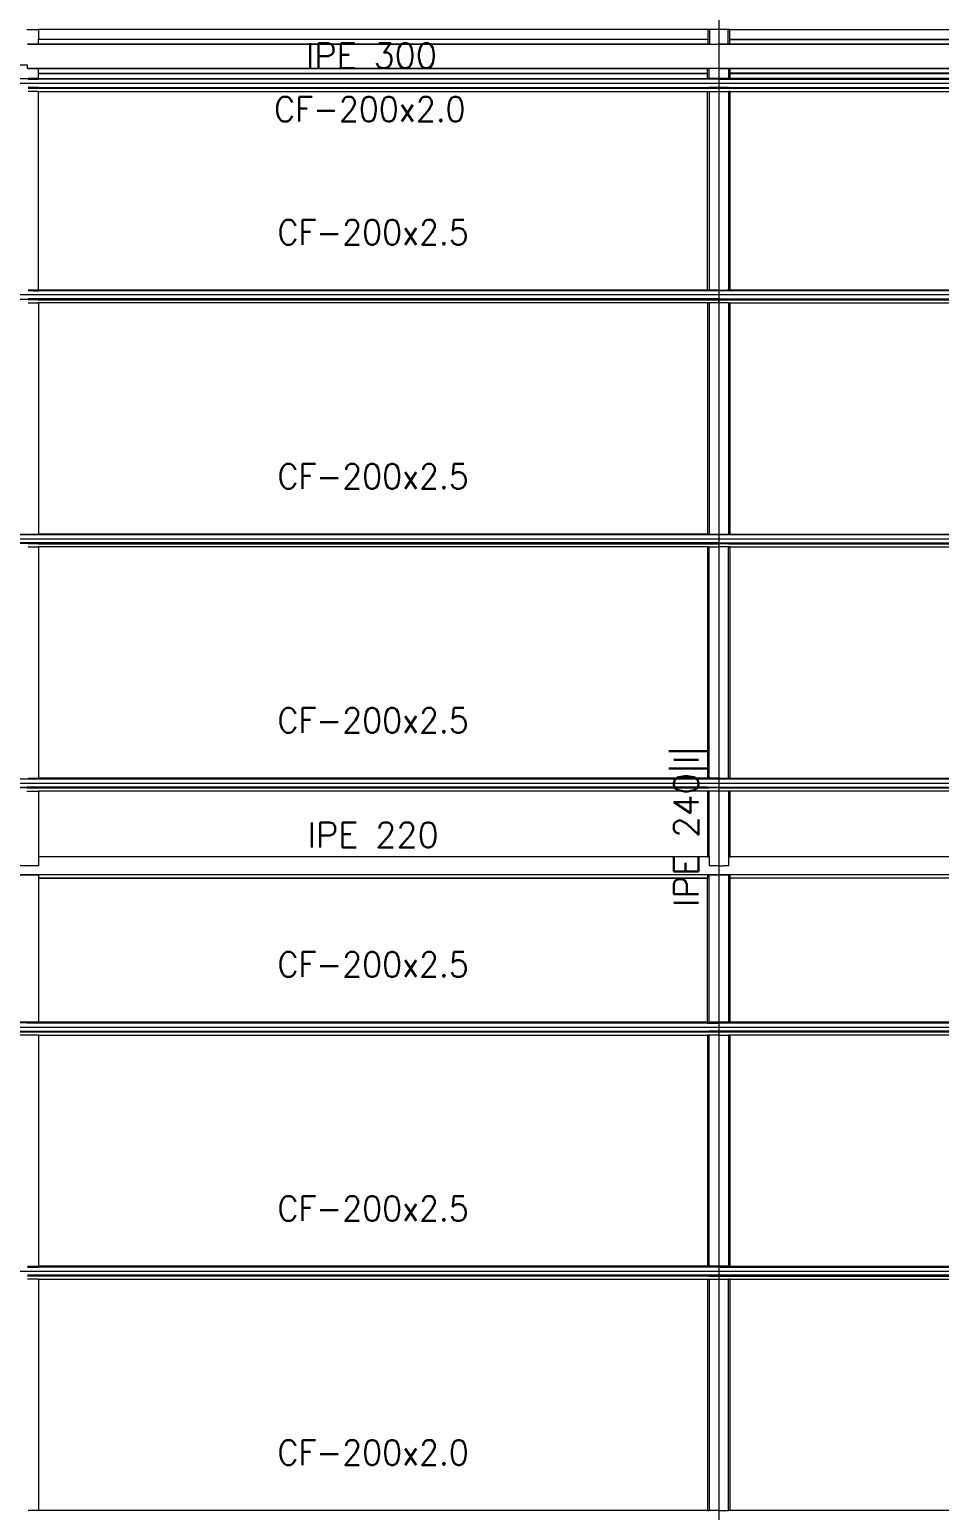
# Model space of a CAD drawing. Header units: inches. Extents: x 72863 to 72995, y 49095 to 49225.
# Drawn here: x 72889.04 to 72894.64, y 49168.61 to 49177.71 of the extents above; entities that cross this region are included whole.
import ezdxf
from ezdxf.enums import TextEntityAlignment as Align

# ---------------------------------------------------------------- set-up
doc = ezdxf.new("R2010")
doc.units = ezdxf.units.IN
for name, color, linetype, lineweight in [('BARRAS_DE_ACERO', 7, 'Continuous', 9), ('ejes', 251, 'Continuous', 9), ('REFERENCIA_DE_LAS_BARRAS', 2, 'Continuous', 9)]:
    doc.layers.add(name, color=color, linetype=linetype, lineweight=lineweight)
doc.styles.add('CYPETXT', font='romans__.ttf', dxfattribs={"height": 0.2})

msp = doc.modelspace()

# ---------------------------------------------------------------- linework, layer by layer
at = {"layer": 'BARRAS_DE_ACERO'}
for p, q in [((72889.0265, 49177.7105), (72889.0973, 49177.7105)), ((72893.2148, 49177.6514), (72893.2148, 49177.7105)), ((72893.2768, 49177.7105), (72893.2248, 49177.7105)), ((72893.3348, 49177.7105), (72893.2768, 49177.7105)), ((72893.3348, 49177.7105), (72893.335, 49177.7105)), ((72893.3348, 49177.7105), (72893.3348, 49177.6223)), ((72893.3448, 49177.7105), (72893.335, 49177.7105)), ((72893.3448, 49177.7105), (72893.3448, 49177.6514)), ((72889.0298, 49177.6212), (72897.5298, 49177.6212)), ((72889.0298, 49177.6212), (72889.0973, 49177.6212)), ((72889.0973, 49177.622), (72889.0304, 49177.622)), ((72889.0973, 49177.6503), (72889.0973, 49177.6514)), ((72889.0973, 49177.6514), (72893.2148, 49177.6514)), ((72893.2148, 49177.6503), (72889.0973, 49177.6503)), ((72889.0973, 49177.6223), (72889.0973, 49177.6503)), ((72893.2148, 49177.6514), (72893.2148, 49177.6503)), ((72893.2148, 49177.6223), (72893.2248, 49177.6223)), ((72893.2248, 49177.6223), (72893.2248, 49177.622)), ((72893.2248, 49177.622), (72893.2999, 49177.622)), ((72893.3348, 49177.622), (72893.2999, 49177.622)), ((72893.3448, 49177.6223), (72893.3348, 49177.6223)), ((72893.3348, 49177.6223), (72893.3348, 49177.622)), ((72897.4748, 49177.6212), (72893.3446, 49177.6212)), ((72893.3448, 49177.6514), (72893.3448, 49177.6503)), ((72893.3448, 49177.6503), (72893.3448, 49177.6223)), ((72893.2767, 49177.472), (72889.0331, 49177.472)), ((72889.0331, 49177.4712), (72889.0973, 49177.4712)), ((72889.0973, 49177.4094), (72889.0331, 49177.4094)), ((72889.0331, 49177.4085), (72889.0973, 49177.4085)), ((72889.0973, 49177.4071), (72889.0331, 49177.4071)), ((72889.0973, 49177.4712), (72889.0973, 49177.4709)), ((72889.0973, 49177.4709), (72893.2098, 49177.4709)), ((72889.0973, 49177.4429), (72889.0973, 49177.4709)), ((72889.0973, 49177.4085), (72893.2098, 49177.4085)), ((72893.2098, 49177.4071), (72889.0973, 49177.4071)), ((72893.2098, 49177.4709), (72893.2198, 49177.4709)), ((72893.2098, 49177.4429), (72893.2098, 49177.4418)), ((72893.2198, 49177.4094), (72893.2098, 49177.4094)), ((72893.2198, 49177.4085), (72893.2098, 49177.4085)), ((72893.2198, 49177.4071), (72893.2098, 49177.4071)), ((72893.2198, 49177.4094), (72893.2198, 49177.4709)), ((72893.2198, 49177.4094), (72893.2829, 49177.4094)), ((72893.2198, 49177.4093), (72893.2198, 49177.4093)), ((72893.2829, 49177.4093), (72893.2198, 49177.4093)), ((72893.2198, 49177.4085), (72893.2829, 49177.4085)), ((72893.2198, 49177.4085), (72893.2198, 49177.4085)), ((72893.2198, 49177.4071), (72893.2198, 49177.4071)), ((72893.2198, 49177.4071), (72893.2829, 49177.4071)), ((72893.2829, 49177.472), (72893.2767, 49177.472)), ((72893.2829, 49177.4712), (72893.2769, 49177.4712)), ((72893.2829, 49177.472), (72893.2829, 49177.472)), ((72893.2829, 49177.472), (72897.4834, 49177.472)), ((72893.2829, 49177.4712), (72893.2829, 49177.4712)), ((72893.3398, 49177.4094), (72893.2829, 49177.4094)), ((72893.3398, 49177.4093), (72893.2829, 49177.4093)), ((72893.3398, 49177.4085), (72893.2829, 49177.4085)), ((72893.3398, 49177.4071), (72893.2829, 49177.4071)), ((72893.3398, 49177.4709), (72893.3498, 49177.4709)), ((72893.3398, 49177.4093), (72893.3498, 49177.4093)), ((72893.3398, 49177.4085), (72893.3498, 49177.4085)), ((72893.3498, 49177.4709), (72897.3719, 49177.4709)), ((72893.3498, 49177.4429), (72893.3498, 49177.4709)), ((72897.4833, 49177.4429), (72893.3498, 49177.4429)), ((72893.3498, 49177.4418), (72897.4833, 49177.4418)), ((72897.4833, 49177.4093), (72893.3498, 49177.4093)), ((72893.3498, 49177.4085), (72897.4833, 49177.4085)), ((72889.0331, 49177.4054), (72889.0973, 49177.4054)), ((72889.0973, 49177.3547), (72889.0331, 49177.3547)), ((72889.0973, 49177.3529), (72889.0331, 49177.3529)), ((72889.0331, 49177.3514), (72889.0973, 49177.3514)), ((72889.0331, 49177.3503), (72889.0605, 49177.3503)), ((72889.0338, 49177.3498), (72889.0437, 49177.3498)), ((72889.0973, 49177.3498), (72889.0437, 49177.3498)), ((72889.0605, 49177.3503), (72889.0973, 49177.3503)), ((72893.2098, 49177.4054), (72889.0973, 49177.4054)), ((72889.0973, 49177.3547), (72893.2098, 49177.3547)), ((72893.2098, 49177.3529), (72889.0973, 49177.3529)), ((72889.0973, 49177.3514), (72893.2198, 49177.3514)), ((72889.0973, 49177.3503), (72893.2198, 49177.3503)), ((72889.0973, 49177.3498), (72893.2198, 49177.3498)), ((72889.0973, 49177.3306), (72893.2098, 49177.3306)), ((72893.2198, 49177.4054), (72893.2098, 49177.4054)), ((72893.2098, 49177.3547), (72893.2198, 49177.3547)), ((72893.2098, 49177.3529), (72893.2198, 49177.3529)), ((72893.2098, 49177.3306), (72893.2198, 49177.3306)), ((72893.2829, 49177.4054), (72893.2198, 49177.4054)), ((72893.2198, 49177.4054), (72893.2198, 49177.4054)), ((72893.2829, 49177.3547), (72893.2198, 49177.3547)), ((72893.2198, 49177.3529), (72893.2829, 49177.3529)), ((72893.2198, 49177.3514), (72893.2829, 49177.3514)), ((72893.2829, 49177.3503), (72893.2198, 49177.3503)), ((72893.2198, 49177.3498), (72893.2837, 49177.3498)), ((72893.2198, 49177.3306), (72893.2829, 49177.3306)), ((72893.2198, 49177.3306), (72893.2198, 49176.1094)), ((72893.2829, 49177.4054), (72893.3379, 49177.4054)), ((72893.3398, 49177.3547), (72893.2829, 49177.3547)), ((72893.3398, 49177.3529), (72893.2829, 49177.3529)), ((72893.2829, 49177.3514), (72897.4833, 49177.3514)), ((72893.2829, 49177.3503), (72893.3382, 49177.3503)), ((72893.2829, 49177.3306), (72893.3398, 49177.3306)), ((72893.2837, 49177.3498), (72897.4942, 49177.3498)), ((72893.3398, 49177.4054), (72893.3379, 49177.4054)), ((72897.4939, 49177.3503), (72893.3382, 49177.3503)), ((72893.3398, 49177.3547), (72893.3498, 49177.3547)), ((72893.3398, 49177.3529), (72893.3498, 49177.3529)), ((72893.3398, 49177.3306), (72893.3398, 49176.1094)), ((72893.3498, 49177.3547), (72897.4833, 49177.3547)), ((72893.3498, 49177.3529), (72897.4833, 49177.3529)), ((72893.3498, 49177.3306), (72897.4833, 49177.3306)), ((72889.0844, 49176.0515), (72884.8272, 49176.0515)), ((72889.0973, 49176.1094), (72889.0331, 49176.1094)), ((72889.0331, 49176.1083), (72889.0973, 49176.1083)), ((72889.0331, 49176.1068), (72889.0686, 49176.1068)), ((72889.0674, 49176.1049), (72889.0331, 49176.1049)), ((72889.0749, 49176.0503), (72889.0331, 49176.0503)), ((72889.0749, 49176.0497), (72889.0331, 49176.0497)), ((72889.0674, 49176.1049), (72889.0674, 49176.1049)), ((72889.0674, 49176.1049), (72889.0973, 49176.1049)), ((72889.0749, 49176.0503), (72889.0752, 49176.0503)), ((72889.0947, 49176.0497), (72889.0749, 49176.0497)), ((72893.2795, 49176.0515), (72889.0844, 49176.0515)), ((72889.0947, 49176.0497), (72889.0952, 49176.0497)), ((72889.0952, 49176.0497), (72889.0973, 49176.0497)), ((72893.2198, 49176.1083), (72889.0973, 49176.1083)), ((72893.2798, 49176.1049), (72889.0973, 49176.1049)), ((72889.0973, 49176.0503), (72893.2794, 49176.0503)), ((72893.1127, 49176.0497), (72889.0973, 49176.0497)), ((72893.1127, 49176.0497), (72893.1151, 49176.0497)), ((72893.2198, 49176.1094), (72893.2098, 49176.1094)), ((72893.2798, 49176.1094), (72893.2198, 49176.1094)), ((72893.2798, 49176.1083), (72893.2198, 49176.1083)), ((72893.2198, 49176.0497), (72893.2798, 49176.0497)), ((72893.2798, 49176.0503), (72893.2794, 49176.0503)), ((72893.2798, 49176.0515), (72893.2795, 49176.0515)), ((72893.2798, 49176.1094), (72893.2798, 49176.1094)), ((72893.2798, 49176.1093), (72893.2798, 49176.1094)), ((72893.2798, 49176.1094), (72893.2829, 49176.1094)), ((72893.2798, 49176.1093), (72893.2798, 49176.1092)), ((72893.2798, 49176.1092), (72893.2798, 49176.1085)), ((72893.2798, 49176.1085), (72893.2798, 49176.1083)), ((72893.2798, 49176.1085), (72893.2829, 49176.1085)), ((72893.2798, 49176.1083), (72893.2798, 49176.1071)), ((72893.2798, 49176.1071), (72893.2798, 49176.1068)), ((72893.2798, 49176.1071), (72893.2829, 49176.1071)), ((72893.2798, 49176.1068), (72893.2798, 49176.1054)), ((72893.2798, 49176.0547), (72893.2829, 49176.0547)), ((72893.2798, 49176.0532), (72893.2798, 49176.0529)), ((72893.2798, 49176.0515), (72893.2798, 49176.052)), ((72893.2798, 49176.0515), (72893.2798, 49176.0514)), ((72893.2798, 49176.0514), (72893.2808, 49176.0514)), ((72893.2798, 49176.0503), (72893.2798, 49176.0514)), ((72893.2798, 49176.0498), (72893.2798, 49176.0503)), ((72893.2798, 49176.0498), (72893.2798, 49176.0497)), ((72893.2829, 49176.0498), (72893.2798, 49176.0498)), ((72893.2798, 49176.0348), (72893.2798, 49176.0497)), ((72893.2829, 49176.0514), (72893.2808, 49176.0514)), ((72893.2811, 49176.0503), (72893.2829, 49176.0503)), ((72893.2829, 49176.1094), (72893.3398, 49176.1094)), ((72893.2829, 49176.1085), (72897.4933, 49176.1085)), ((72893.2829, 49176.1071), (72897.5763, 49176.1071)), ((72897.5763, 49176.1054), (72893.2829, 49176.1054)), ((72897.4833, 49176.0547), (72893.2829, 49176.0547)), ((72893.2829, 49176.0514), (72897.5321, 49176.0514)), ((72893.2829, 49176.0503), (72897.4933, 49176.0503)), ((72893.2829, 49176.0498), (72893.2879, 49176.0498)), ((72893.2879, 49176.0498), (72897.4833, 49176.0498)), ((72897.4833, 49176.1093), (72893.33, 49176.1093)), ((72893.3398, 49176.1094), (72893.3498, 49176.1094)), ((72893.3498, 49176.1094), (72897.4833, 49176.1094)), ((72889.0331, 49176.0306), (72889.0973, 49176.0306)), ((72893.2198, 49176.0306), (72893.2098, 49176.0306)), ((72893.2198, 49176.0306), (72893.2198, 49174.6094)), ((72893.2767, 49176.0306), (72893.2198, 49176.0306)), ((72893.2767, 49176.0306), (72893.2798, 49176.0306)), ((72893.2829, 49176.0306), (72893.2798, 49176.0306)), ((72893.3398, 49176.0306), (72893.2829, 49176.0306)), ((72893.3398, 49176.0306), (72893.3498, 49176.0306)), ((72893.3398, 49176.0306), (72893.3398, 49174.6094)), ((72893.3498, 49174.6094), (72893.3498, 49176.0306)), ((72893.3498, 49176.0306), (72897.4833, 49176.0306)), ((72889.0812, 49174.6083), (72884.7831, 49174.6083)), ((72889.0973, 49174.6068), (72884.8473, 49174.6068)), ((72889.0973, 49174.6049), (72884.8473, 49174.6049)), ((72888.9623, 49174.6092), (72893.2829, 49174.6092)), ((72889.0812, 49174.6083), (72889.0863, 49174.6083)), ((72889.0973, 49174.6083), (72889.0863, 49174.6083)), ((72893.2098, 49174.6094), (72889.0973, 49174.6094)), ((72889.0973, 49174.6083), (72893.3398, 49174.6083)), ((72889.0973, 49174.6068), (72893.3498, 49174.6068)), ((72893.3498, 49174.6049), (72889.0973, 49174.6049)), ((72893.2198, 49174.6094), (72893.2829, 49174.6094)), ((72893.2829, 49174.6094), (72893.3398, 49174.6094)), ((72893.2829, 49174.6092), (72893.3299, 49174.6092)), ((72893.3299, 49174.6092), (72897.4833, 49174.6092)), ((72893.3398, 49174.6094), (72893.3498, 49174.6094)), ((72893.3398, 49174.6083), (72897.4833, 49174.6083)), ((72897.4833, 49174.6068), (72893.3498, 49174.6068)), ((72897.4833, 49174.6049), (72893.3498, 49174.6049)), ((72893.2767, 49174.5552), (72884.7798, 49174.5552)), ((72884.7798, 49174.5532), (72889.0973, 49174.5532)), ((72889.0971, 49174.5515), (72889.0265, 49174.5515)), ((72889.0973, 49174.5503), (72889.0331, 49174.5503)), ((72889.0973, 49174.5497), (72889.0331, 49174.5497)), ((72889.0331, 49174.5306), (72889.0973, 49174.5306)), ((72889.0971, 49174.5515), (72893.2098, 49174.5515)), ((72889.0973, 49174.5532), (72893.2098, 49174.5532)), ((72889.0973, 49174.5503), (72893.2098, 49174.5503)), ((72889.0973, 49174.5497), (72893.2098, 49174.5497)), ((72893.2767, 49174.5532), (72893.2098, 49174.5532)), ((72893.2098, 49174.5515), (72893.2198, 49174.5515)), ((72893.2198, 49174.5503), (72893.2098, 49174.5503)), ((72893.2098, 49174.5497), (72893.2198, 49174.5497)), ((72893.2098, 49174.5306), (72893.2198, 49174.5306)), ((72893.2767, 49174.5515), (72893.2198, 49174.5515)), ((72893.2767, 49174.5503), (72893.2198, 49174.5503)), ((72893.2198, 49174.5497), (72893.2767, 49174.5497)), ((72893.2767, 49174.5552), (72897.4833, 49174.5552)), ((72893.2767, 49174.5532), (72893.2829, 49174.5532)), ((72893.2767, 49174.5515), (72893.2829, 49174.5515)), ((72893.2767, 49174.5503), (72893.2829, 49174.5503)), ((72893.2798, 49174.5497), (72893.2767, 49174.5497)), ((72893.2767, 49174.5306), (72893.2829, 49174.5306)), ((72893.2829, 49174.5497), (72893.2798, 49174.5497)), ((72893.2829, 49174.5532), (72897.4833, 49174.5532)), ((72893.2829, 49174.5515), (72897.4833, 49174.5515)), ((72893.2968, 49174.5503), (72893.2829, 49174.5503)), ((72893.3498, 49174.5497), (72893.2829, 49174.5497)), ((72893.3398, 49174.5503), (72893.2968, 49174.5503)), ((72893.3398, 49174.5503), (72897.4833, 49174.5503)), ((72893.3498, 49174.5497), (72897.4833, 49174.5497)), ((72893.3498, 49174.5306), (72897.4833, 49174.5306)), ((72893.2098, 49173.0515), (72888.9623, 49173.0515)), ((72893.2098, 49173.0497), (72888.9623, 49173.0497)), ((72889.0331, 49173.1094), (72889.0973, 49173.1094)), ((72889.0331, 49173.1092), (72889.0973, 49173.1092)), ((72889.0331, 49173.1068), (72889.0973, 49173.1068)), ((72889.0386, 49173.1083), (72889.0973, 49173.1083)), ((72893.2098, 49173.1094), (72889.0973, 49173.1094)), ((72889.0973, 49173.1092), (72893.2756, 49173.1092)), ((72893.2705, 49173.1083), (72889.0973, 49173.1083)), ((72893.2767, 49173.1068), (72889.0973, 49173.1068)), ((72889.0973, 49173.1049), (72893.2829, 49173.1049)), ((72893.2098, 49173.0552), (72893.2829, 49173.0552)), ((72893.2198, 49173.0515), (72893.2098, 49173.0515)), ((72893.2767, 49173.1094), (72893.2198, 49173.1094)), ((72893.2198, 49173.0515), (72893.2829, 49173.0515)), ((72893.2829, 49173.0503), (72893.2198, 49173.0503)), ((72893.2798, 49173.0497), (72893.2198, 49173.0497)), ((72893.2774, 49173.1083), (72893.2705, 49173.1083)), ((72893.2756, 49173.1092), (72893.2767, 49173.1092)), ((72893.2767, 49173.1092), (72893.2768, 49173.1092)), ((72893.2767, 49173.1068), (72893.2829, 49173.1068)), ((72893.2778, 49173.1092), (72893.2768, 49173.1092)), ((72893.2774, 49173.1083), (72893.3498, 49173.1083)), ((72893.2778, 49173.1092), (72897.4833, 49173.1092)), ((72893.2829, 49173.0497), (72893.2798, 49173.0497)), ((72893.3398, 49173.1068), (72893.2829, 49173.1068)), ((72893.2829, 49173.0552), (72897.5298, 49173.0552)), ((72896.9937, 49173.0532), (72893.2829, 49173.0532)), ((72897.5005, 49173.0515), (72893.2829, 49173.0515)), ((72893.2829, 49173.0503), (72893.3397, 49173.0503)), ((72893.2829, 49173.0497), (72893.3379, 49173.0497)), ((72897.5298, 49173.0497), (72893.3379, 49173.0497)), ((72893.3498, 49173.1094), (72893.3398, 49173.1094)), ((72893.3498, 49173.1083), (72897.5298, 49173.1083)), ((72889.0265, 49173.0306), (72889.0973, 49173.0306)), ((72893.2098, 49173.0306), (72893.2098, 49172.6261)), ((72893.2767, 49173.0306), (72893.2198, 49173.0306)), ((72893.2767, 49173.0306), (72893.2829, 49173.0306)), ((72893.3398, 49173.0306), (72893.2829, 49173.0306)), ((72897.4833, 49173.0306), (72893.3498, 49173.0306)), ((72893.2098, 49172.6261), (72893.2198, 49172.6261)), ((72893.2198, 49172.6261), (72893.2198, 49172.5714)), ((72893.3398, 49172.6261), (72893.3498, 49172.6261)), ((72897.4833, 49172.6261), (72893.3498, 49172.6261)), ((72884.8473, 49172.5167), (72893.2198, 49172.5167)), ((72889.0973, 49172.5714), (72888.9623, 49172.5714)), ((72888.9623, 49172.5161), (72889.0973, 49172.5161)), ((72889.0973, 49172.5161), (72889.0973, 49172.5158)), ((72889.0973, 49172.4946), (72889.0973, 49171.6094)), ((72893.2098, 49171.6094), (72893.2098, 49172.4946)), ((72893.2829, 49172.5714), (72893.2198, 49172.5714)), ((72893.2198, 49172.5167), (72893.2829, 49172.5167)), ((72893.2198, 49172.5161), (72893.2198, 49172.5158)), ((72893.2198, 49172.5161), (72893.2829, 49172.5161)), ((72893.2829, 49172.5714), (72893.3082, 49172.5714)), ((72893.2829, 49172.5167), (72901.7798, 49172.5167)), ((72893.2829, 49172.5161), (72893.3398, 49172.5161)), ((72893.3398, 49172.5714), (72893.3082, 49172.5714)), ((72893.3398, 49172.5161), (72893.3398, 49172.5158)), ((72893.3398, 49172.5158), (72893.3498, 49172.5158)), ((72893.3498, 49172.4955), (72893.3498, 49172.5158)), ((72897.4833, 49172.5158), (72893.3498, 49172.5158)), ((72897.4833, 49172.4955), (72893.3498, 49172.4955)), ((72897.4833, 49172.4946), (72893.3498, 49172.4946)), ((72884.7123, 49171.6083), (72893.2098, 49171.6083)), ((72893.2098, 49171.6092), (72888.9623, 49171.6092)), ((72889.0973, 49171.6068), (72889.0265, 49171.6068)), ((72893.2098, 49171.6049), (72889.0265, 49171.6049)), ((72889.0973, 49171.6068), (72893.2098, 49171.6068)), ((72893.2098, 49171.6094), (72893.2198, 49171.6094)), ((72893.2098, 49171.6092), (72893.2198, 49171.6092)), ((72893.2098, 49171.6083), (72893.2198, 49171.6083)), ((72893.2098, 49171.6068), (72893.2198, 49171.6068)), ((72893.2098, 49171.6049), (72893.2198, 49171.6049)), ((72893.2829, 49171.6092), (72893.2198, 49171.6092)), ((72893.2756, 49171.6083), (72893.2198, 49171.6083)), ((72893.2761, 49171.6068), (72893.2198, 49171.6068)), ((72893.2198, 49171.6049), (72893.2742, 49171.6049)), ((72897.5298, 49171.6049), (72893.2742, 49171.6049)), ((72893.2761, 49171.6083), (72893.2756, 49171.6083)), ((72893.3398, 49171.6068), (72893.2761, 49171.6068)), ((72893.3398, 49171.6094), (72893.2829, 49171.6094)), ((72893.5798, 49171.6092), (72893.2829, 49171.6092)), ((72897.4833, 49171.6068), (72893.3398, 49171.6068)), ((72897.4833, 49171.6094), (72893.3498, 49171.6094)), ((72893.5798, 49171.6092), (72897.5203, 49171.6092)), ((72880.5798, 49171.5503), (72889.0959, 49171.5503)), ((72884.8473, 49171.5497), (72889.0973, 49171.5497)), ((72888.9623, 49171.5552), (72893.2211, 49171.5552)), ((72889.0973, 49171.5306), (72888.9623, 49171.5306)), ((72888.9628, 49171.5532), (72889.0973, 49171.5532)), ((72889.0973, 49171.5515), (72889.0174, 49171.5515)), ((72889.0959, 49171.5503), (72889.0973, 49171.5503)), ((72896.9937, 49171.5532), (72889.0973, 49171.5532)), ((72889.0973, 49171.5515), (72893.2098, 49171.5515)), ((72889.0973, 49171.5503), (72893.2829, 49171.5503)), ((72889.0973, 49171.5497), (72893.2098, 49171.5497)), ((72889.0973, 49171.5306), (72893.2098, 49171.5306)), ((72889.0973, 49171.5306), (72889.0973, 49170.1094)), ((72893.2098, 49171.5515), (72893.2829, 49171.5515)), ((72893.2845, 49171.5497), (72893.2098, 49171.5497)), ((72893.2829, 49171.5306), (72893.2198, 49171.5306)), ((72897.5298, 49171.5552), (72893.2211, 49171.5552)), ((72893.2829, 49171.5503), (72893.285, 49171.5503)), ((72893.2829, 49171.5306), (72893.3398, 49171.5306)), ((72893.2845, 49171.5497), (72897.4933, 49171.5497)), ((72897.5246, 49171.5503), (72893.285, 49171.5503)), ((72889.0298, 49170.1094), (72889.0973, 49170.1094)), ((72893.2098, 49170.1092), (72889.0298, 49170.1092)), ((72889.0298, 49170.1083), (72893.2497, 49170.1083)), ((72889.0298, 49170.1068), (72889.0973, 49170.1068)), ((72889.0298, 49170.1049), (72889.0973, 49170.1049)), ((72893.2829, 49170.0552), (72889.0298, 49170.0552)), ((72889.0298, 49170.0532), (72893.2198, 49170.0532)), ((72893.2198, 49170.0497), (72889.0298, 49170.0497)), ((72889.0327, 49170.0515), (72893.2116, 49170.0515)), ((72893.2098, 49170.1094), (72889.0973, 49170.1094)), ((72893.2767, 49170.1049), (72889.0973, 49170.1049)), ((72893.2198, 49170.0503), (72889.0973, 49170.0503)), ((72893.2098, 49170.1092), (72893.2785, 49170.1092)), ((72893.2767, 49170.1094), (72893.2198, 49170.1094)), ((72893.2499, 49170.0532), (72893.2198, 49170.0532)), ((72893.2198, 49170.0503), (72893.2829, 49170.0503)), ((72893.2198, 49170.0497), (72893.2829, 49170.0497)), ((72893.2497, 49170.1083), (72893.2829, 49170.1083)), ((72893.2499, 49170.0532), (72893.2829, 49170.0532)), ((72893.2829, 49170.1094), (72893.2767, 49170.1094)), ((72893.3398, 49170.1094), (72893.2829, 49170.1094)), ((72893.2829, 49170.1068), (72893.3498, 49170.1068)), ((72897.5274, 49170.0552), (72893.2829, 49170.0552)), ((72897.5274, 49170.0532), (72893.2829, 49170.0532)), ((72897.5274, 49170.0515), (72893.2829, 49170.0515)), ((72893.2829, 49170.0503), (72893.3379, 49170.0503)), ((72893.2829, 49170.0497), (72893.3498, 49170.0497)), ((72893.2868, 49170.1049), (72897.5298, 49170.1049)), ((72897.5274, 49170.0503), (72893.3379, 49170.0503)), ((72893.3498, 49170.0497), (72897.5274, 49170.0497)), ((72889.0973, 49170.0306), (72889.0298, 49170.0306)), ((72889.0973, 49170.0306), (72889.0973, 49168.6094)), ((72893.2198, 49170.0306), (72893.3398, 49170.0306)), ((72893.3498, 49170.0306), (72897.4833, 49170.0306)), ((72889.0973, 49168.6094), (72889.0331, 49168.6094)), ((72893.2098, 49168.6094), (72889.0973, 49168.6094)), ((72893.2829, 49168.6094), (72893.2198, 49168.6094)), ((72893.3498, 49168.6094), (72893.3398, 49168.6094)), ((72897.4833, 49168.6094), (72893.3498, 49168.6094))]:
    msp.add_line(p, q, dxfattribs=at)
for points in [[(72893.2148, 49177.7105), (72889.0973, 49177.7105), (72889.0973, 49177.6514)], [(72893.2248, 49177.6223), (72893.2248, 49177.7105), (72893.2148, 49177.7105)], [(72893.3448, 49177.6514), (72897.4648, 49177.6514), (72897.4648, 49177.7105)], [(72893.3448, 49177.7105), (72897.4648, 49177.7105), (72897.4748, 49177.7105)], [(72889.0973, 49177.622), (72889.0973, 49177.6223), (72893.2148, 49177.6223), (72893.2148, 49177.6503)], [(72889.0973, 49177.6212), (72893.2248, 49177.6212), (72893.2763, 49177.6212)], [(72893.3446, 49177.6212), (72893.2991, 49177.6212), (72893.2768, 49177.6212), (72893.2763, 49177.6212)], [(72893.3448, 49177.6503), (72897.4648, 49177.6503), (72897.4648, 49177.6514)], [(72893.3448, 49177.6223), (72897.4648, 49177.6223), (72897.4648, 49177.6503)], [(72897.5298, 49177.472), (72889.0298, 49177.472), (72889.0298, 49177.4919), (72880.5298, 49177.4919)], [(72888.9624, 49177.4093), (72889.0331, 49177.4093), (72889.0973, 49177.4093), (72893.2098, 49177.4093), (72893.2198, 49177.4093)], [(72889.0973, 49177.4418), (72889.0973, 49177.4429), (72893.2098, 49177.4429), (72893.2098, 49177.4709)], [(72889.0973, 49177.4094), (72893.2098, 49177.4094), (72893.2098, 49177.4418)], [(72889.0973, 49177.4094), (72889.0973, 49177.4418), (72893.2098, 49177.4418)], [(72893.2765, 49177.4712), (72893.2198, 49177.4712), (72893.2198, 49177.4709)], [(72893.2765, 49177.4712), (72893.2767, 49177.4712), (72893.2769, 49177.4712)], [(72893.3398, 49177.4709), (72893.3398, 49177.4712), (72893.2829, 49177.4712)], [(72893.3398, 49177.4709), (72893.3398, 49177.4094), (72893.3498, 49177.4094), (72893.3498, 49177.4418), (72893.3498, 49177.4429)], [(72897.4833, 49177.4071), (72893.3498, 49177.4071), (72893.3398, 49177.4071)], [(72893.3498, 49177.4094), (72897.4833, 49177.4094), (72897.4833, 49177.4418)], [(72889.0973, 49176.1094), (72889.0973, 49177.3306), (72889.0331, 49177.3306)], [(72889.0973, 49176.1094), (72893.2098, 49176.1094), (72893.2098, 49177.3306)], [(72893.3398, 49177.4054), (72893.3498, 49177.4054), (72897.4833, 49177.4054)], [(72893.3498, 49176.1094), (72893.3498, 49177.3306), (72893.3398, 49177.3306)], [(72893.2798, 49176.1092), (72889.0973, 49176.1092), (72889.0331, 49176.1092)], [(72889.0423, 49176.0532), (72893.2798, 49176.0532), (72893.2798, 49176.0547), (72893.2798, 49176.0552), (72889.0331, 49176.0552)], [(72893.2798, 49176.1068), (72889.0973, 49176.1068), (72889.0686, 49176.1068)], [(72889.0973, 49176.0503), (72889.0941, 49176.0503), (72889.0752, 49176.0503)], [(72893.2198, 49176.0497), (72893.2098, 49176.0497), (72893.1151, 49176.0497)], [(72893.2798, 49176.1093), (72893.2829, 49176.1093), (72893.33, 49176.1093)], [(72893.2798, 49176.1049), (72893.2798, 49176.1054), (72893.2829, 49176.1054)], [(72897.5763, 49176.0529), (72893.2829, 49176.0529), (72893.2798, 49176.0529), (72893.2798, 49176.052)], [(72893.2811, 49176.0503), (72893.2798, 49176.0503), (72893.2798, 49176.0503)], [(72893.2098, 49176.0306), (72889.0973, 49176.0306), (72889.0973, 49174.6094)], [(72893.2098, 49176.0306), (72893.2098, 49174.6094), (72893.2198, 49174.6094)], [(72893.2798, 49176.0306), (72893.2798, 49176.0306), (72893.2798, 49176.0348)], [(72893.3498, 49174.6094), (72897.4833, 49174.6094), (72897.4833, 49176.0306)], [(72888.9623, 49174.6094), (72889.0331, 49174.6094), (72889.0973, 49174.6094)], [(72893.2098, 49174.5306), (72889.0973, 49174.5306), (72889.0973, 49173.1094)], [(72893.2098, 49174.5306), (72893.2098, 49173.1094), (72893.2198, 49173.1094)], [(72893.2198, 49173.1094), (72893.2198, 49174.5306), (72893.2767, 49174.5306)], [(72893.2767, 49173.1094), (72893.2829, 49173.1094), (72893.3398, 49173.1094), (72893.3398, 49174.5306), (72893.2829, 49174.5306)], [(72893.3498, 49173.1094), (72893.3498, 49174.5306), (72893.3398, 49174.5306)], [(72893.3498, 49173.1094), (72897.4833, 49173.1094), (72897.4833, 49174.5306)], [(72888.9623, 49173.1049), (72889.0331, 49173.1049), (72889.0973, 49173.1049)], [(72893.2098, 49173.0552), (72889.0973, 49173.0552), (72889.0298, 49173.0552), (72889.0265, 49173.0552)], [(72893.2829, 49173.0532), (72893.2198, 49173.0532), (72893.2098, 49173.0532), (72889.0298, 49173.0532), (72889.0265, 49173.0532)], [(72889.0265, 49173.0503), (72893.2098, 49173.0503), (72893.2198, 49173.0503)], [(72893.2098, 49173.0497), (72893.2198, 49173.0497), (72893.2198, 49173.0497)], [(72893.2829, 49173.1049), (72897.5298, 49173.1049), (72897.5298, 49173.1054), (72897.5298, 49173.1068), (72893.3398, 49173.1068)], [(72893.3397, 49173.0503), (72897.4933, 49173.0503), (72897.5298, 49173.0503)], [(72893.2198, 49172.6261), (72893.2198, 49173.0306), (72893.2098, 49173.0306), (72889.0973, 49173.0306), (72889.0973, 49172.6261)], [(72893.3398, 49173.0306), (72893.3398, 49172.6261), (72893.3398, 49172.5714)], [(72893.3498, 49172.6261), (72893.3498, 49173.0306), (72893.3398, 49173.0306)], [(72893.2098, 49172.6261), (72889.0973, 49172.6261), (72889.0973, 49172.5714)], [(72893.2098, 49172.5158), (72889.0973, 49172.5158), (72889.0973, 49172.4955)], [(72893.2829, 49171.6094), (72893.2198, 49171.6094), (72893.2198, 49172.5158), (72893.2098, 49172.5158), (72893.2098, 49172.4955)], [(72893.3398, 49172.5158), (72893.3398, 49171.6094), (72893.3498, 49171.6094), (72893.3498, 49172.4946), (72893.3498, 49172.4955)], [(72893.2098, 49171.6094), (72889.0973, 49171.6094), (72889.0265, 49171.6094)], [(72897.5298, 49171.6071), (72897.5298, 49171.6083), (72893.2761, 49171.6083)], [(72893.2829, 49171.5515), (72897.4833, 49171.5515), (72897.5187, 49171.5515)], [(72893.3498, 49170.1094), (72897.4833, 49170.1094), (72897.4833, 49171.5306), (72893.3498, 49171.5306)], [(72889.0973, 49170.0503), (72889.0298, 49170.0503), (72889.0298, 49170.0503)], [(72889.0973, 49170.1068), (72893.2213, 49170.1068), (72893.2829, 49170.1068)], [(72893.2116, 49170.0515), (72893.2198, 49170.0515), (72893.2829, 49170.0515)], [(72893.2868, 49170.1049), (72893.2829, 49170.1049), (72893.2767, 49170.1049)], [(72893.2785, 49170.1092), (72893.2829, 49170.1092), (72897.5294, 49170.1092)], [(72893.2829, 49170.1083), (72893.349, 49170.1083), (72897.5298, 49170.1083)], [(72897.5298, 49170.1054), (72897.5298, 49170.1068), (72893.3498, 49170.1068)], [(72889.0973, 49170.0306), (72893.2098, 49170.0306), (72893.2198, 49170.0306), (72893.2198, 49168.6094)], [(72893.2098, 49170.0306), (72893.2098, 49168.6094), (72893.2198, 49168.6094)], [(72893.2829, 49168.6094), (72893.3398, 49168.6094), (72893.3398, 49170.0306)], [(72893.3498, 49168.6094), (72893.3498, 49170.0306), (72893.3398, 49170.0306)]]:
    msp.add_lwpolyline(points, dxfattribs=at)
for points in [[(72893.2098, 49172.4955), (72889.0973, 49172.4955), (72889.0973, 49172.4946), (72893.2098, 49172.4946), (72893.2098, 49172.4955)], [(72893.2098, 49171.5306), (72893.2098, 49170.1094), (72893.2198, 49170.1094), (72893.2198, 49171.5306), (72893.2098, 49171.5306)], [(72893.3398, 49171.5306), (72893.3398, 49170.1094), (72893.3498, 49170.1094), (72893.3498, 49171.5306), (72893.3398, 49171.5306)]]:
    msp.add_lwpolyline(points, close=True, dxfattribs=at)
at = {"layer": 'ejes'}
for p, q in [((72893.2798, 49187.8777), (72893.2798, 49166.7567)), ((72902.0699, 49177.38), (72865.1919, 49177.38)), ((72902.7554, 49176.08), (72865.1919, 49176.08)), ((72865.1919, 49174.58), (72902.7511, 49174.58)), ((72865.4907, 49173.08), (72902.7554, 49173.08)), ((72865.4907, 49171.58), (72902.7554, 49171.58)), ((72865.4907, 49170.08), (72902.7554, 49170.08))]:
    msp.add_line(p, q, dxfattribs=at)

# ---------------------------------------------------------------- texts
at = {"layer": 'REFERENCIA_DE_LAS_BARRAS', "style": 'CYPETXT'}
for s, width, p, p2 in [('IPE 300', 0.843848, (72890.7414, 49177.4745), (72891.5469, 49177.4745)), ('CF-200x2.0', 0.812558, (72890.5462, 49177.145), (72891.723, 49177.145)), ('CF-200x2.5', 0.812558, (72890.5664, 49176.3883), (72891.7432, 49176.3883)), ('CF-200x2.5', 0.812558, (72890.5664, 49174.8883), (72891.7432, 49174.8883)), ('CF-200x2.5', 0.812558, (72890.5664, 49173.3883), (72891.7432, 49173.3883)), ('IPE 220', 0.843848, (72890.752, 49172.6843), (72891.5575, 49172.6843)), ('CF-200x2.5', 0.812558, (72890.5664, 49171.8883), (72891.7432, 49171.8883)), ('CF-200x2.5', 0.812558, (72890.5664, 49170.3883), (72891.7432, 49170.3883)), ('CF-200x2.0', 0.812558, (72890.5664, 49168.8883), (72891.7432, 49168.8883))]:
    msp.add_text(s, height=0.15333, dxfattribs=dict(at, width=width)).set_placement(p, p2, align=Align.FIT)
at = {"layer": 'REFERENCIA_DE_LAS_BARRAS', "style": 'CYPETXT', "width": 0.866214}
msp.add_text('IPE 240|I|', height=0.15333, rotation=90, dxfattribs=at).set_placement((72893.1556, 49172.3163), (72893.1556, 49173.3018), align=Align.FIT)

doc.saveas('drawing.dxf')
